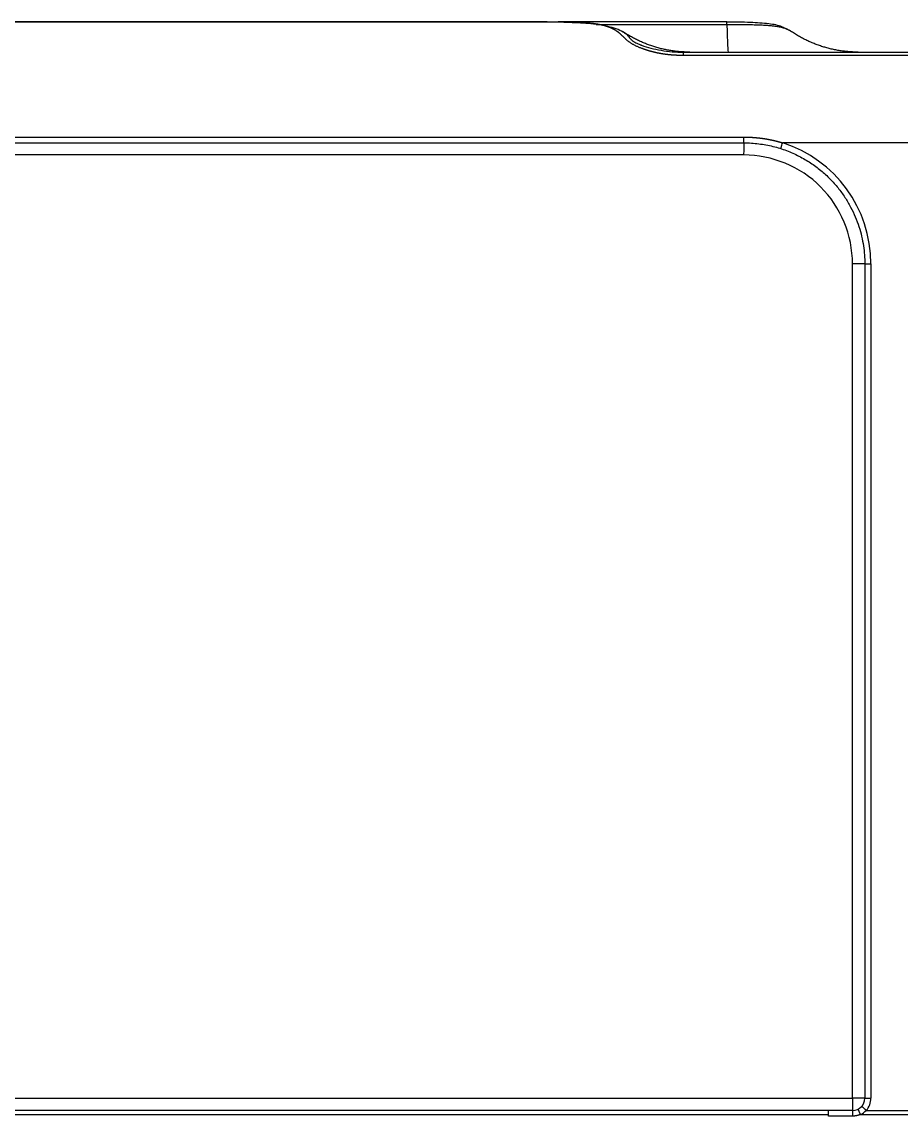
# Model space of a CAD drawing. Extents: x 4791 to 7950, y -233 to 2082.
# Drawn here: x 6658.4 to 6731.1, y 301.9 to 392.4 of the extents above; entities that cross this region are included whole.
import ezdxf

# ---------------------------------------------------------------- set-up
doc = ezdxf.new("R2010")
doc.units = 0
doc.header["$LTSCALE"] = 10
doc.header["$MEASUREMENT"] = 0
doc.layers.add('1', color=7, linetype='CONTINUOUS', true_color=0xffffff)

msp = doc.modelspace()

# ---------------------------------------------------------------- linework, layer by layer
at = {"layer": '1', "color": 7, "linetype": 'Continuous', "lineweight": -3}
for p, q in [((6701.82, 392.414), (6631.92, 392.414)), ((6701.821, 392.415), (6631.921, 392.415)), ((6716.691, 392.415), (6702.745, 392.415)), ((6716.702, 392.189), (6705.886, 392.189)), ((6740.475, 389.645), (6713.116, 389.645)), ((6713.128, 389.922), (6740.487, 389.922)), ((6631.753, 382.899), (6718.11, 382.899)), ((6636.77, 382.422), (6718.101, 382.422)), ((6757.101, 382.422), (6721.312, 382.422)), ((6718.084, 381.422), (6636.752, 381.422)), ((6727.04, 376.86), (6727.036, 376.86)), ((6727.084, 303.422), (6727.084, 372.422)), ((6728.101, 372.422), (6727.084, 372.422)), ((6728.101, 372.422), (6728.61, 372.422)), ((6728.101, 372.422), (6728.101, 303.422)), ((6728.61, 372.422), (6728.61, 303.422)), ((6636.752, 303.422), (6727.084, 303.422)), ((6728.101, 303.422), (6727.084, 303.422)), ((6728.101, 303.422), (6728.61, 303.422)), ((6727.101, 302.422), (6636.77, 302.422)), ((6725.109, 301.946), (6725.101, 302.422)), ((6728.228, 302.422), (6757.101, 302.422)), ((6631.752, 302.073), (6725.107, 302.073)), ((6727.11, 301.946), (6725.109, 301.946)), ((6727.748, 302.073), (6757.101, 302.073))]:
    msp.add_line(p, q, dxfattribs=at)
for centre, radius, start, end in [((6718.11, 372.422), 10.5, 0, 72.24721), ((6727.101, 303.422), 1, 270, 0), ((6727.11, 303.422), 1.5, 318.18969, 0), ((6727.11, 303.431), 1.5, 295.15685, 317.8418)]:
    msp.add_arc(centre, radius, start, end, dxfattribs=at)
for centre, major_axis, ratio, start_param, end_param in [((6716.691, 391.415), (0, 1), 0.017452, 5.596542, 6.323086), ((6716.813, 399.922), (0, 10), 0.017452, 2.45495, 3.141593), ((6718.101, 382.922), (0, 0.5), 0.017452, 3.141593, 4.664752), ((6718.101, 381.422), (0, 1), 0.017452, 0, 1.570796), ((6721.303, 382.422), (-0.152, -0.476), 0.016622, 0, 1.576118), ((6727.101, 303.422), (0, -1), 0.017452, 4.712389, 6.283185), ((6727.101, 301.922), (0, 0.5), 0.017452, 4.760026, 6.283185)]:
    msp.add_ellipse(centre, major_axis=major_axis, ratio=ratio, start_param=start_param, end_param=end_param, dxfattribs=at)
for points, knots in [([(6713.116, 389.645), (6713.1, 389.645), (6713.069, 389.645), (6713.023, 389.645), (6712.976, 389.645), (6712.93, 389.646), (6712.884, 389.647), (6712.838, 389.648), (6712.793, 389.649), (6712.747, 389.65), (6712.702, 389.651), (6712.656, 389.653), (6712.611, 389.655), (6712.566, 389.657), (6712.521, 389.659), (6712.477, 389.661), (6712.432, 389.663), (6712.388, 389.666), (6712.344, 389.669), (6712.299, 389.672), (6712.255, 389.675), (6712.212, 389.678), (6712.168, 389.682), (6712.124, 389.685), (6712.081, 389.689), (6712.038, 389.693), (6711.995, 389.697), (6711.952, 389.701), (6711.909, 389.706), (6711.866, 389.71), (6711.824, 389.715), (6711.781, 389.72), (6711.739, 389.725), (6711.697, 389.73), (6711.655, 389.735), (6711.613, 389.741), (6711.571, 389.747), (6711.53, 389.753), (6711.489, 389.759), (6711.447, 389.765), (6711.406, 389.771), (6711.365, 389.778), (6711.325, 389.784), (6711.284, 389.791), (6711.243, 389.798), (6711.203, 389.805), (6711.163, 389.813), (6711.123, 389.82), (6711.083, 389.828), (6711.043, 389.835), (6711.003, 389.843), (6710.964, 389.851), (6710.925, 389.86), (6710.885, 389.868), (6710.846, 389.876), (6710.807, 389.885), (6710.769, 389.894), (6710.73, 389.903), (6710.692, 389.912), (6710.653, 389.921), (6710.615, 389.931), (6710.577, 389.94), (6710.539, 389.95), (6710.501, 389.96), (6710.464, 389.97), (6710.426, 389.98), (6710.389, 389.99), (6710.352, 390), (6710.315, 390.011), (6710.278, 390.022), (6710.241, 390.032), (6710.205, 390.043), (6710.168, 390.054), (6710.132, 390.066), (6710.096, 390.077), (6710.06, 390.089), (6710.024, 390.1), (6709.988, 390.112), (6709.952, 390.124), (6709.917, 390.136), (6709.882, 390.148), (6709.847, 390.16), (6709.812, 390.173), (6709.777, 390.185), (6709.742, 390.198), (6709.707, 390.21), (6709.647, 390.233), (6709.561, 390.266), (6709.453, 390.31), (6709.348, 390.355), (6709.248, 390.401), (6709.151, 390.447), (6709.058, 390.494), (6708.97, 390.541), (6708.885, 390.59), (6708.803, 390.638), (6708.726, 390.687), (6708.653, 390.737), (6708.584, 390.787), (6708.518, 390.837), (6708.457, 390.887), (6708.408, 390.93), (6708.368, 390.967), (6708.336, 390.997), (6708.301, 391.03), (6708.264, 391.066), (6708.225, 391.104), (6708.183, 391.145), (6708.139, 391.187), (6708.093, 391.232), (6708.044, 391.279), (6707.998, 391.323), (6707.956, 391.362), (6707.919, 391.396), (6707.883, 391.429), (6707.848, 391.459), (6707.814, 391.488), (6707.781, 391.515), (6707.75, 391.54), (6707.72, 391.563), (6707.691, 391.585), (6707.664, 391.606), (6707.637, 391.625), (6707.612, 391.642), (6707.584, 391.661), (6707.552, 391.682), (6707.515, 391.705), (6707.478, 391.728), (6707.441, 391.749), (6707.404, 391.771), (6707.366, 391.792), (6707.328, 391.812), (6707.289, 391.832), (6707.25, 391.851), (6707.211, 391.87), (6707.172, 391.888), (6707.132, 391.906), (6707.091, 391.924), (6707.051, 391.941), (6707.01, 391.957), (6706.968, 391.973), (6706.927, 391.989), (6706.884, 392.004), (6706.842, 392.019), (6706.799, 392.033), (6706.756, 392.048), (6706.713, 392.061), (6706.669, 392.074), (6706.625, 392.087), (6706.58, 392.1), (6706.535, 392.112), (6706.49, 392.124), (6706.444, 392.135), (6706.398, 392.146), (6706.352, 392.157), (6706.305, 392.168), (6706.258, 392.178), (6706.211, 392.188), (6706.163, 392.197), (6706.115, 392.206), (6706.066, 392.215), (6706.017, 392.224), (6705.968, 392.232), (6705.919, 392.24), (6705.869, 392.248), (6705.818, 392.256), (6705.768, 392.263), (6705.717, 392.27), (6705.665, 392.277), (6705.614, 392.283), (6705.562, 392.289), (6705.509, 392.296), (6705.456, 392.301), (6705.403, 392.307), (6705.35, 392.312), (6705.296, 392.318), (6705.242, 392.323), (6705.183, 392.328), (6705.12, 392.333), (6705.052, 392.339), (6704.984, 392.344), (6704.915, 392.349), (6704.847, 392.353), (6704.778, 392.358), (6704.708, 392.362), (6704.639, 392.365), (6704.569, 392.369), (6704.5, 392.373), (6704.429, 392.376), (6704.359, 392.379), (6704.288, 392.382), (6704.218, 392.384), (6704.146, 392.387), (6704.075, 392.389), (6704.003, 392.391), (6703.932, 392.393), (6703.86, 392.395), (6703.787, 392.397), (6703.715, 392.399), (6703.642, 392.4), (6703.569, 392.402), (6703.495, 392.403), (6703.422, 392.404), (6703.348, 392.405), (6703.274, 392.406), (6703.2, 392.407), (6703.125, 392.408), (6703.05, 392.409), (6702.975, 392.41), (6702.9, 392.41), (6702.824, 392.411), (6702.749, 392.412), (6702.673, 392.412), (6702.596, 392.412), (6702.52, 392.413), (6702.443, 392.413), (6702.366, 392.413), (6702.289, 392.414), (6702.211, 392.414), (6702.134, 392.414), (6702.056, 392.414), (6701.977, 392.414), (6701.899, 392.414), (6701.847, 392.414), (6701.82, 392.414)], [0, 0, 0, 0, 0.003246, 0.006482, 0.009708, 0.012924, 0.016131, 0.019329, 0.022518, 0.025697, 0.028867, 0.032028, 0.03518, 0.038323, 0.041458, 0.044584, 0.047701, 0.05081, 0.05391, 0.057003, 0.060087, 0.063163, 0.066231, 0.069292, 0.072345, 0.07539, 0.078427, 0.081458, 0.08448, 0.087496, 0.090505, 0.093507, 0.096502, 0.09949, 0.102471, 0.105446, 0.108415, 0.111377, 0.114334, 0.117284, 0.120228, 0.123167, 0.126099, 0.129027, 0.131948, 0.134865, 0.137776, 0.140682, 0.143584, 0.14648, 0.149372, 0.152259, 0.155142, 0.15802, 0.160895, 0.163765, 0.166631, 0.169493, 0.172352, 0.175207, 0.178059, 0.180907, 0.183753, 0.186595, 0.189434, 0.192271, 0.195105, 0.197937, 0.200766, 0.203593, 0.206417, 0.20924, 0.212061, 0.214881, 0.217698, 0.220515, 0.22333, 0.226144, 0.228957, 0.231769, 0.23458, 0.23739, 0.240201, 0.243011, 0.24582, 0.24863, 0.25144, 0.260695, 0.269793, 0.278742, 0.287548, 0.29622, 0.304766, 0.313196, 0.321517, 0.32974, 0.337875, 0.345931, 0.35392, 0.361851, 0.369736, 0.377586, 0.381859, 0.38657, 0.391718, 0.397303, 0.403326, 0.409788, 0.416688, 0.424027, 0.431805, 0.440022, 0.446249, 0.452238, 0.45799, 0.463505, 0.468783, 0.473824, 0.478628, 0.483195, 0.487526, 0.49162, 0.495478, 0.4991, 0.502486, 0.5075, 0.512495, 0.517472, 0.522432, 0.527374, 0.532299, 0.537207, 0.542099, 0.546975, 0.551835, 0.55668, 0.56151, 0.566325, 0.571126, 0.575913, 0.580687, 0.585447, 0.590194, 0.594929, 0.599651, 0.604362, 0.609061, 0.613749, 0.618427, 0.623094, 0.627752, 0.632399, 0.637038, 0.641668, 0.64629, 0.650904, 0.65551, 0.660109, 0.664701, 0.669287, 0.673867, 0.678442, 0.683011, 0.687575, 0.692136, 0.696692, 0.701245, 0.705795, 0.710342, 0.714887, 0.71943, 0.723972, 0.728513, 0.733053, 0.737593, 0.742133, 0.746674, 0.751216, 0.756813, 0.762389, 0.767947, 0.773487, 0.779009, 0.784514, 0.790002, 0.795476, 0.800935, 0.80638, 0.811812, 0.817232, 0.82264, 0.828038, 0.833426, 0.838805, 0.844175, 0.849538, 0.854895, 0.860245, 0.865591, 0.870932, 0.87627, 0.881605, 0.886939, 0.892272, 0.897604, 0.902938, 0.908273, 0.91361, 0.918951, 0.924295, 0.929645, 0.935, 0.940362, 0.945731, 0.951108, 0.956494, 0.96189, 0.967296, 0.972714, 0.978144, 0.983587, 0.989043, 0.994514, 1, 1, 1, 1]), ([(6708.238, 391.512), (6707.91, 391.712), (6707.127, 392.036), (6705.516, 392.283), (6703.697, 392.375), (6702.456, 392.402), (6701.824, 392.402)], [0, 0, 0, 0, 0.260524, 0.515202, 0.761077, 1, 1, 1, 1]), ([(6721.254, 392.011), (6721.253, 392.012), (6720.968, 392.149), (6720.115, 392.281), (6718.588, 392.395), (6717.374, 392.413), (6716.694, 392.402)], [0, 0, 0, 0, 0.001262, 0.286621, 0.620529, 1, 1, 1, 1]), ([(6721.965, 391.663), (6721.958, 391.668), (6721.95, 391.673), (6721.917, 391.695), (6721.89, 391.712), (6721.833, 391.744), (6721.803, 391.76), (6721.756, 391.782), (6721.733, 391.792), (6721.704, 391.804), (6721.69, 391.81), (6721.683, 391.813), (6721.679, 391.815), (6721.677, 391.815), (6721.676, 391.816), (6721.676, 391.816), (6721.676, 391.816), (6721.676, 391.816), (6721.676, 391.816), (6721.676, 391.816), (6721.676, 391.816), (6721.674, 391.816), (6721.665, 391.82), (6721.63, 391.834), (6721.604, 391.844), (6721.532, 391.87), (6721.486, 391.885), (6721.398, 391.911), (6721.365, 391.92), (6721.31, 391.934), (6721.291, 391.939), (6721.261, 391.947), (6721.246, 391.95), (6721.227, 391.955), (6721.217, 391.957), (6721.213, 391.958), (6721.21, 391.959), (6721.209, 391.959), (6721.208, 391.959), (6721.208, 391.959), (6721.208, 391.959), (6721.208, 391.959), (6721.152, 391.972), (6721.095, 391.984), (6720.982, 392.005), (6720.926, 392.015), (6720.757, 392.042), (6720.646, 392.057), (6720.483, 392.076), (6720.43, 392.082), (6720.327, 392.092), (6720.277, 392.097), (6720.18, 392.105), (6720.133, 392.109), (6720.066, 392.114), (6720.033, 392.117), (6719.996, 392.119), (6719.977, 392.121), (6719.968, 392.121), (6719.964, 392.122), (6719.961, 392.122), (6719.96, 392.122), (6719.96, 392.122), (6719.959, 392.122), (6719.959, 392.122), (6719.959, 392.122), (6719.959, 392.122), (6719.811, 392.132), (6719.662, 392.14), (6719.434, 392.15), (6719.358, 392.154), (6719.205, 392.159), (6719.129, 392.161), (6718.903, 392.168), (6718.753, 392.171), (6718.458, 392.177), (6718.313, 392.179), (6718.029, 392.182), (6717.89, 392.183), (6717.688, 392.185), (6717.622, 392.185), (6717.493, 392.186), (6717.43, 392.187), (6717.245, 392.187), (6717.128, 392.188), (6716.905, 392.188), (6716.801, 392.189), (6716.702, 392.189)], [0, 0, 0, 0, 0.004717, 0.004717, 0.021586, 0.021586, 0.038455, 0.038455, 0.04689, 0.051107, 0.053216, 0.05427, 0.054797, 0.055061, 0.055193, 0.055259, 0.055292, 0.055308, 0.055316, 0.055316, 0.055325, 0.055325, 0.089063, 0.089063, 0.122801, 0.122801, 0.15654, 0.15654, 0.173409, 0.173409, 0.181844, 0.181844, 0.186061, 0.18817, 0.189224, 0.189751, 0.190015, 0.190146, 0.190212, 0.190245, 0.190245, 0.190278, 0.190278, 0.224017, 0.224017, 0.257755, 0.257755, 0.325232, 0.325232, 0.35897, 0.35897, 0.392709, 0.392709, 0.426447, 0.426447, 0.443316, 0.451751, 0.455968, 0.458077, 0.459131, 0.459658, 0.459922, 0.460054, 0.46012, 0.460153, 0.460153, 0.460185, 0.460185, 0.527662, 0.527662, 0.561401, 0.561401, 0.595139, 0.595139, 0.662616, 0.662616, 0.730093, 0.730093, 0.79757, 0.79757, 0.831308, 0.831308, 0.865046, 0.865046, 0.932523, 0.932523, 1, 1, 1, 1]), ([(6708.206, 391.533), (6708.212, 391.529), (6708.217, 391.525), (6708.245, 391.508), (6708.265, 391.494), (6708.303, 391.468), (6708.321, 391.455), (6708.37, 391.418), (6708.398, 391.394), (6708.448, 391.351), (6708.469, 391.33), (6708.496, 391.302), (6708.504, 391.293), (6708.52, 391.276), (6708.527, 391.268), (6708.546, 391.246), (6708.557, 391.232), (6708.571, 391.215), (6708.577, 391.206), (6708.584, 391.198), (6708.587, 391.194), (6708.588, 391.192), (6708.589, 391.191), (6708.589, 391.191), (6708.589, 391.19), (6708.589, 391.19), (6708.589, 391.19), (6708.589, 391.19), (6708.589, 391.19), (6708.589, 391.19), (6708.589, 391.19), (6708.603, 391.173), (6708.616, 391.156), (6708.641, 391.122), (6708.653, 391.106), (6708.69, 391.058), (6708.715, 391.028), (6708.754, 390.984), (6708.781, 390.955), (6708.825, 390.913), (6708.859, 390.885), (6708.886, 390.865), (6708.9, 390.854), (6708.917, 390.842), (6708.927, 390.836), (6708.931, 390.833), (6708.933, 390.832), (6708.935, 390.831), (6708.935, 390.83), (6708.935, 390.83), (6708.936, 390.83), (6708.936, 390.83), (6708.936, 390.83), (6708.958, 390.816), (6708.988, 390.797), (6709.065, 390.754), (6709.112, 390.728), (6709.226, 390.671), (6709.293, 390.639), (6709.41, 390.588), (6709.452, 390.57), (6709.52, 390.542), (6709.555, 390.528), (6709.598, 390.511), (6709.62, 390.503), (6709.631, 390.499), (6709.637, 390.497), (6709.64, 390.496), (6709.641, 390.495), (6709.642, 390.495), (6709.642, 390.495), (6709.642, 390.495), (6709.643, 390.495), (6709.881, 390.405), (6710.139, 390.324), (6710.682, 390.183), (6710.969, 390.122), (6711.561, 390.024), (6711.867, 389.986), (6712.491, 389.935), (6712.808, 389.922), (6713.128, 389.922)], [0, 0, 0, 0, 0.004315, 0.004315, 0.020909, 0.020909, 0.037504, 0.037504, 0.070694, 0.070694, 0.103883, 0.103883, 0.120478, 0.120478, 0.137073, 0.137073, 0.170262, 0.170262, 0.186857, 0.195154, 0.199303, 0.201377, 0.202415, 0.202933, 0.203192, 0.203322, 0.203387, 0.203419, 0.203436, 0.203436, 0.203452, 0.203452, 0.220047, 0.220047, 0.236641, 0.236641, 0.269831, 0.269831, 0.286426, 0.30302, 0.319615, 0.319615, 0.327912, 0.332061, 0.334135, 0.335173, 0.335691, 0.335951, 0.33608, 0.336145, 0.336177, 0.336177, 0.33621, 0.33621, 0.369399, 0.369399, 0.402589, 0.402589, 0.435778, 0.435778, 0.452373, 0.452373, 0.46067, 0.464819, 0.466894, 0.467931, 0.468449, 0.468709, 0.468838, 0.468903, 0.468935, 0.468935, 0.468968, 0.468968, 0.601726, 0.601726, 0.734484, 0.734484, 0.867242, 0.867242, 1, 1, 1, 1]), ([(6713.116, 389.645), (6713.116, 389.688), (6713.117, 389.727), (6713.119, 389.797), (6713.12, 389.826), (6713.122, 389.875), (6713.123, 389.893), (6713.126, 389.917), (6713.127, 389.923), (6713.128, 389.923)], [0, 0, 0, 0, 0.25, 0.25, 0.5, 0.5, 0.75, 0.75, 1, 1, 1, 1]), ([(6718.11, 382.899), (6718.127, 382.899), (6718.16, 382.898), (6718.209, 382.898), (6718.259, 382.898), (6718.309, 382.897), (6718.358, 382.896), (6718.408, 382.895), (6718.457, 382.893), (6718.506, 382.892), (6718.556, 382.89), (6718.605, 382.888), (6718.654, 382.885), (6718.704, 382.883), (6718.753, 382.88), (6718.802, 382.877), (6718.851, 382.874), (6718.9, 382.871), (6718.95, 382.867), (6718.999, 382.863), (6719.048, 382.859), (6719.097, 382.855), (6719.146, 382.85), (6719.194, 382.846), (6719.243, 382.841), (6719.292, 382.836), (6719.341, 382.83), (6719.39, 382.825), (6719.439, 382.819), (6719.487, 382.813), (6719.536, 382.807), (6719.585, 382.8), (6719.633, 382.794), (6719.682, 382.787), (6719.73, 382.78), (6719.779, 382.772), (6719.827, 382.765), (6719.876, 382.757), (6719.924, 382.749), (6719.972, 382.741), (6720.021, 382.732), (6720.069, 382.724), (6720.117, 382.715), (6720.165, 382.706), (6720.213, 382.697), (6720.262, 382.687), (6720.31, 382.677), (6720.358, 382.667), (6720.406, 382.657), (6720.454, 382.647), (6720.502, 382.636), (6720.55, 382.625), (6720.598, 382.614), (6720.645, 382.603), (6720.693, 382.592), (6720.741, 382.58), (6720.789, 382.568), (6720.837, 382.556), (6720.884, 382.543), (6720.932, 382.531), (6720.979, 382.518), (6721.027, 382.505), (6721.075, 382.492), (6721.122, 382.478), (6721.17, 382.465), (6721.217, 382.451), (6721.264, 382.437), (6721.296, 382.427), (6721.312, 382.422)], [0, 0, 0, 0, 0.015286, 0.030561, 0.045826, 0.06108, 0.076326, 0.091561, 0.106788, 0.122006, 0.137215, 0.152416, 0.167609, 0.182795, 0.197973, 0.213144, 0.228309, 0.243467, 0.258619, 0.273765, 0.288906, 0.304042, 0.319172, 0.334299, 0.349421, 0.364539, 0.379653, 0.394764, 0.409872, 0.424977, 0.44008, 0.455181, 0.47028, 0.485377, 0.500474, 0.515569, 0.530664, 0.545759, 0.560853, 0.575948, 0.591044, 0.606141, 0.621238, 0.636338, 0.651439, 0.666543, 0.681649, 0.696758, 0.71187, 0.726986, 0.742105, 0.757228, 0.772356, 0.787488, 0.802625, 0.817768, 0.832916, 0.84807, 0.86323, 0.878397, 0.89357, 0.908751, 0.923939, 0.939134, 0.954338, 0.96955, 0.984771, 1, 1, 1, 1]), ([(6718.101, 382.422), (6718.518, 382.422), (6718.929, 382.396), (6719.734, 382.297), (6720.128, 382.223), (6720.893, 382.033), (6721.265, 381.917), (6721.982, 381.647), (6722.327, 381.493), (6722.99, 381.154), (6723.306, 380.969), (6723.909, 380.571), (6724.194, 380.36), (6724.734, 379.915), (6724.987, 379.682), (6725.462, 379.199), (6725.684, 378.95), (6726.094, 378.441), (6726.284, 378.18), (6726.631, 377.652), (6726.789, 377.384), (6727.075, 376.846), (6727.203, 376.575), (6727.431, 376.034), (6727.531, 375.763), (6727.705, 375.225), (6727.778, 374.958), (6727.902, 374.429), (6727.951, 374.168), (6728.029, 373.654), (6728.057, 373.4), (6728.093, 372.904), (6728.101, 372.66), (6728.101, 372.422)], [0, 0, 0, 0, 0.0625, 0.0625, 0.125, 0.125, 0.1875, 0.1875, 0.25, 0.25, 0.3125, 0.3125, 0.375, 0.375, 0.4375, 0.4375, 0.5, 0.5, 0.5625, 0.5625, 0.625, 0.625, 0.6875, 0.6875, 0.75, 0.75, 0.8125, 0.8125, 0.875, 0.875, 0.9375, 0.9375, 1, 1, 1, 1]), ([(6727.084, 372.422), (6727.084, 374.785), (6726.118, 377.116), (6722.778, 380.457), (6720.448, 381.422), (6718.084, 381.422)], [0, 0, 0, 0, 0.5, 0.5, 1, 1, 1, 1]), ([(6727.52, 302.514), (6727.52, 302.514), (6727.521, 302.514), (6727.521, 302.514), (6727.521, 302.514), (6727.522, 302.513), (6727.523, 302.512), (6727.523, 302.512), (6727.524, 302.51), (6727.525, 302.509), (6727.526, 302.508), (6727.527, 302.506), (6727.528, 302.504), (6727.53, 302.502), (6727.531, 302.5), (6727.532, 302.497), (6727.534, 302.495), (6727.535, 302.492), (6727.537, 302.49), (6727.538, 302.487), (6727.54, 302.484), (6727.542, 302.48), (6727.543, 302.477), (6727.545, 302.474), (6727.547, 302.47), (6727.549, 302.467), (6727.551, 302.463), (6727.553, 302.459), (6727.555, 302.456), (6727.557, 302.452), (6727.559, 302.448), (6727.561, 302.444), (6727.563, 302.44), (6727.565, 302.436), (6727.567, 302.432), (6727.569, 302.427), (6727.571, 302.423), (6727.573, 302.419), (6727.575, 302.415), (6727.578, 302.411), (6727.58, 302.407), (6727.582, 302.402), (6727.584, 302.398), (6727.586, 302.394), (6727.588, 302.39), (6727.59, 302.386), (6727.592, 302.382), (6727.596, 302.374), (6727.602, 302.362), (6727.61, 302.345), (6727.618, 302.328), (6727.627, 302.31), (6727.636, 302.291), (6727.645, 302.273), (6727.654, 302.254), (6727.663, 302.234), (6727.672, 302.215), (6727.682, 302.195), (6727.691, 302.175), (6727.7, 302.155), (6727.71, 302.135), (6727.719, 302.116), (6727.728, 302.096), (6727.734, 302.083), (6727.737, 302.077)], [0, 0, 0, 0, 0.013573, 0.027112, 0.040613, 0.05407, 0.067478, 0.080833, 0.094128, 0.10736, 0.120522, 0.133611, 0.14662, 0.159547, 0.172385, 0.185131, 0.19778, 0.210327, 0.222769, 0.235102, 0.247321, 0.259422, 0.271403, 0.283259, 0.294987, 0.306584, 0.318047, 0.329372, 0.340557, 0.351599, 0.362495, 0.373243, 0.383841, 0.394286, 0.404576, 0.41471, 0.424686, 0.434501, 0.444155, 0.453645, 0.462971, 0.472132, 0.481125, 0.489951, 0.498608, 0.507095, 0.515412, 0.523558, 0.554636, 0.585694, 0.616697, 0.647609, 0.678395, 0.709021, 0.739454, 0.769663, 0.799617, 0.829288, 0.85865, 0.887676, 0.916344, 0.944634, 0.972524, 1, 1, 1, 1]), ([(6727.843, 302.752), (6727.844, 302.752), (6727.844, 302.752), (6727.844, 302.752), (6727.844, 302.752), (6727.844, 302.753), (6727.844, 302.753), (6727.844, 302.753), (6727.845, 302.753), (6727.845, 302.752), (6727.846, 302.752), (6727.848, 302.751), (6727.85, 302.749), (6727.855, 302.746), (6727.858, 302.743), (6727.866, 302.737), (6727.874, 302.73), (6727.885, 302.721), (6727.897, 302.711), (6727.903, 302.706), (6727.924, 302.688), (6727.94, 302.674), (6727.966, 302.652), (6727.975, 302.644), (6727.995, 302.627), (6728.004, 302.618), (6728.035, 302.591), (6728.057, 302.572), (6728.091, 302.542), (6728.102, 302.532), (6728.126, 302.511), (6728.138, 302.5), (6728.173, 302.468), (6728.198, 302.446), (6728.222, 302.424)], [0, 0, 0, 0, 0.003906, 0.003906, 0.007813, 0.007813, 0.015625, 0.015625, 0.03125, 0.03125, 0.0625, 0.0625, 0.125, 0.125, 0.1875, 0.1875, 0.25, 0.3125, 0.3125, 0.375, 0.375, 0.5, 0.5, 0.5625, 0.5625, 0.625, 0.625, 0.75, 0.75, 0.8125, 0.8125, 0.875, 0.875, 1, 1, 1, 1]), ([(6728.228, 302.422), (6728.227, 302.422), (6728.226, 302.422), (6728.224, 302.423), (6728.224, 302.423), (6728.223, 302.424), (6728.222, 302.424), (6728.222, 302.424)], [0, 0, 0, 0, 0.464729, 0.464729, 0.849531, 0.849531, 1, 1, 1, 1]), ([(6727.737, 302.077), (6727.73, 302.074), (6727.718, 302.069), (6727.698, 302.061), (6727.679, 302.053), (6727.66, 302.045), (6727.64, 302.038), (6727.621, 302.031), (6727.601, 302.025), (6727.582, 302.018), (6727.562, 302.012), (6727.542, 302.006), (6727.522, 302.001), (6727.502, 301.996), (6727.482, 301.991), (6727.462, 301.986), (6727.442, 301.981), (6727.422, 301.977), (6727.401, 301.973), (6727.381, 301.969), (6727.361, 301.966), (6727.34, 301.963), (6727.32, 301.96), (6727.299, 301.957), (6727.278, 301.955), (6727.257, 301.953), (6727.237, 301.951), (6727.216, 301.95), (6727.195, 301.948), (6727.174, 301.947), (6727.153, 301.947), (6727.131, 301.946), (6727.117, 301.946), (6727.11, 301.946)], [0, 0, 0, 0, 0.032375, 0.064687, 0.096941, 0.129143, 0.161299, 0.193415, 0.225496, 0.257548, 0.289577, 0.321588, 0.353588, 0.385582, 0.417575, 0.449575, 0.481586, 0.513615, 0.545666, 0.577746, 0.609861, 0.642017, 0.674218, 0.706471, 0.738782, 0.771155, 0.803597, 0.836114, 0.86871, 0.901391, 0.934163, 0.967031, 1, 1, 1, 1]), ([(6727.748, 302.073), (6727.746, 302.073), (6727.745, 302.073), (6727.742, 302.074), (6727.741, 302.074), (6727.739, 302.075), (6727.739, 302.075), (6727.738, 302.076), (6727.737, 302.076), (6727.737, 302.076), (6727.737, 302.077), (6727.737, 302.077)], [0, 0, 0, 0, 0.332823, 0.332823, 0.68867, 0.68867, 0.830053, 0.830053, 0.946594, 0.946594, 1, 1, 1, 1])]:
    msp.add_open_spline(points, degree=3, knots=knots, dxfattribs=at)
for points, degree in [([(6721.931, 391.685), (6721.254, 392.011)], 1), ([(6713.636, 389.922), (6710.612, 389.941), (6708.078, 391.617)], 2), ([(6727.565, 389.922), (6724.472, 389.941), (6721.875, 391.725)], 2)]:
    msp.add_open_spline(points, degree=degree, dxfattribs=at)

doc.saveas('drawing.dxf')
